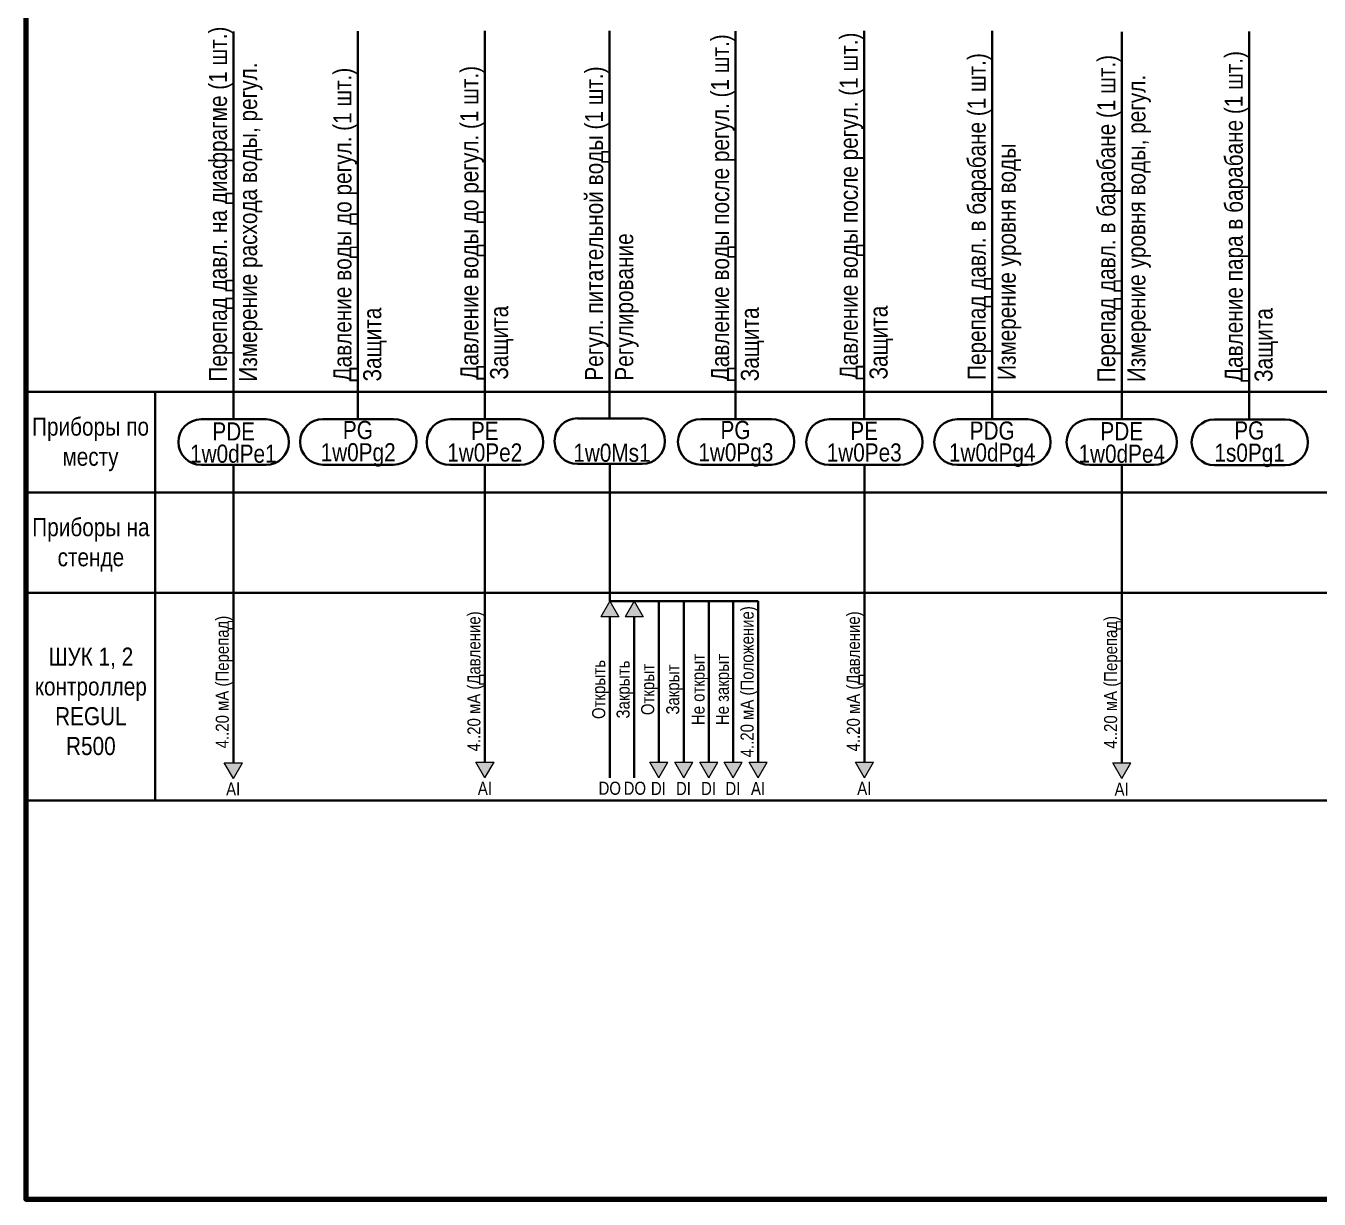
# Model space of a CAD drawing. Header units: millimetres. Extents: x -6000 to 26000, y -6000 to 26000.
# Drawn here: x 20 to 198.5, y -1227 to -1065.1 of the extents above; entities that cross this region are included whole.
import ezdxf

# ---------------------------------------------------------------- set-up
doc = ezdxf.new("R2010")
doc.units = ezdxf.units.MM
doc.header["$MEASUREMENT"] = 0
for name, color, linetype, lineweight in [('0_Ном._пера__246', 7, 'Continuous', 100), ('2D - Общий_Ном._пера__1', 7, 'Continuous', 15), ('2D - Общий_Ном._пера__21', 7, 'Continuous', 30), ('Аннотация - Текст_Ном._пера__1', 7, 'Continuous', 15)]:
    doc.layers.add(name, color=color, linetype=linetype, lineweight=lineweight)
doc.layers.add('2D - Общий', color=7, linetype='Continuous')
doc.styles.add('СГЕНЕРИР_СТИЛЬ_1', font='')
doc.styles.get('СГЕНЕРИР_СТИЛЬ_1').set_extended_font_data('Arial Narrow')

# ---------------------------------------------------------------- blocks, each defined once
blk = doc.blocks.new('Линия_49', base_point=(135.71, -1144.47))
at = {"layer": '2D - Общий', "linetype": 'Continuous', "lineweight": 0, "true_color": 0x000000}
blk.add_hatch(color=18, dxfattribs=at).paths.add_polyline_path([(135.71, -1168.86), (136.96, -1166.69), (134.46, -1166.69)])
at = {"layer": '2D - Общий_Ном._пера__1', "color": 7, "linetype": 'Continuous', "lineweight": 15}
for p, q in [((134.46, -1166.69), (136.96, -1166.69)), ((135.71, -1168.86), (134.46, -1166.69)), ((135.71, -1168.86), (136.96, -1166.69))]:
    blk.add_line(p, q, dxfattribs=at)
at = {"layer": '2D - Общий_Ном._пера__21', "color": 7, "linetype": 'Continuous', "lineweight": 30}
blk.add_line((135.71, -1144.47), (135.71, -1166.69), dxfattribs=at)
blk = doc.blocks.new('Линия_50', base_point=(83.35, -1144.47))
at = {"layer": '2D - Общий', "linetype": 'Continuous', "lineweight": 0, "true_color": 0x000000}
blk.add_hatch(color=18, dxfattribs=at).paths.add_polyline_path([(83.35, -1168.86), (84.6, -1166.69), (82.1, -1166.69)])
at = {"layer": '2D - Общий_Ном._пера__1', "color": 7, "linetype": 'Continuous', "lineweight": 15}
for p, q in [((82.1, -1166.69), (84.6, -1166.69)), ((83.35, -1168.86), (82.1, -1166.69)), ((83.35, -1168.86), (84.6, -1166.69))]:
    blk.add_line(p, q, dxfattribs=at)
at = {"layer": '2D - Общий_Ном._пера__21', "color": 7, "linetype": 'Continuous', "lineweight": 30}
blk.add_line((83.35, -1144.47), (83.35, -1166.69), dxfattribs=at)
blk = doc.blocks.new('Линия_51', base_point=(100.57, -1144.5))
at = {"layer": '2D - Общий', "linetype": 'Continuous', "lineweight": 0, "true_color": 0x000000}
blk.add_hatch(color=18, dxfattribs=at).paths.add_polyline_path([(100.57, -1144.5), (99.32, -1146.66), (101.82, -1146.66)])
at = {"layer": '2D - Общий_Ном._пера__1', "color": 7, "linetype": 'Continuous', "lineweight": 15}
for p, q in [((100.57, -1144.5), (99.32, -1146.66)), ((100.57, -1144.5), (101.82, -1146.66)), ((101.82, -1146.66), (99.32, -1146.66))]:
    blk.add_line(p, q, dxfattribs=at)
at = {"layer": '2D - Общий_Ном._пера__21', "color": 7, "linetype": 'Continuous', "lineweight": 30}
blk.add_line((100.57, -1146.66), (100.57, -1168.88), dxfattribs=at)
blk = doc.blocks.new('Линия_52', base_point=(103.95, -1144.5))
at = {"layer": '2D - Общий', "linetype": 'Continuous', "lineweight": 0, "true_color": 0x000000}
blk.add_hatch(color=18, dxfattribs=at).paths.add_polyline_path([(103.95, -1144.5), (102.7, -1146.66), (105.2, -1146.66)])
at = {"layer": '2D - Общий_Ном._пера__1', "color": 7, "linetype": 'Continuous', "lineweight": 15}
for p, q in [((103.95, -1144.5), (102.7, -1146.66)), ((103.95, -1144.5), (105.2, -1146.66)), ((105.2, -1146.66), (102.7, -1146.66))]:
    blk.add_line(p, q, dxfattribs=at)
at = {"layer": '2D - Общий_Ном._пера__21', "color": 7, "linetype": 'Continuous', "lineweight": 30}
blk.add_line((103.95, -1146.66), (103.95, -1168.88), dxfattribs=at)
blk = doc.blocks.new('Линия_53', base_point=(107.33, -1144.5))
at = {"layer": '2D - Общий', "linetype": 'Continuous', "lineweight": 0, "true_color": 0x000000}
blk.add_hatch(color=18, dxfattribs=at).paths.add_polyline_path([(107.33, -1168.88), (108.58, -1166.72), (106.08, -1166.72)])
at = {"layer": '2D - Общий_Ном._пера__1', "color": 7, "linetype": 'Continuous', "lineweight": 15}
for p, q in [((106.08, -1166.72), (108.58, -1166.72)), ((107.33, -1168.88), (106.08, -1166.72)), ((107.33, -1168.88), (108.58, -1166.72))]:
    blk.add_line(p, q, dxfattribs=at)
at = {"layer": '2D - Общий_Ном._пера__21', "color": 7, "linetype": 'Continuous', "lineweight": 30}
blk.add_line((107.33, -1144.5), (107.33, -1166.72), dxfattribs=at)
blk = doc.blocks.new('Линия_54', base_point=(110.79, -1144.5))
at = {"layer": '2D - Общий', "linetype": 'Continuous', "lineweight": 0, "true_color": 0x000000}
blk.add_hatch(color=18, dxfattribs=at).paths.add_polyline_path([(110.79, -1168.88), (112.04, -1166.72), (109.54, -1166.72)])
at = {"layer": '2D - Общий_Ном._пера__1', "color": 7, "linetype": 'Continuous', "lineweight": 15}
for p, q in [((109.54, -1166.72), (112.04, -1166.72)), ((110.79, -1168.88), (109.54, -1166.72)), ((110.79, -1168.88), (112.04, -1166.72))]:
    blk.add_line(p, q, dxfattribs=at)
at = {"layer": '2D - Общий_Ном._пера__21', "color": 7, "linetype": 'Continuous', "lineweight": 30}
blk.add_line((110.79, -1144.5), (110.79, -1166.72), dxfattribs=at)
blk = doc.blocks.new('Линия_55', base_point=(114.25, -1144.5))
at = {"layer": '2D - Общий', "linetype": 'Continuous', "lineweight": 0, "true_color": 0x000000}
blk.add_hatch(color=18, dxfattribs=at).paths.add_polyline_path([(114.25, -1168.88), (115.5, -1166.72), (113, -1166.72)])
at = {"layer": '2D - Общий_Ном._пера__1', "color": 7, "linetype": 'Continuous', "lineweight": 15}
for p, q in [((113, -1166.72), (115.5, -1166.72)), ((114.25, -1168.88), (113, -1166.72)), ((114.25, -1168.88), (115.5, -1166.72))]:
    blk.add_line(p, q, dxfattribs=at)
at = {"layer": '2D - Общий_Ном._пера__21', "color": 7, "linetype": 'Continuous', "lineweight": 30}
blk.add_line((114.25, -1144.5), (114.25, -1166.72), dxfattribs=at)
blk = doc.blocks.new('Линия_56', base_point=(117.61, -1144.5))
at = {"layer": '2D - Общий', "linetype": 'Continuous', "lineweight": 0, "true_color": 0x000000}
blk.add_hatch(color=18, dxfattribs=at).paths.add_polyline_path([(117.61, -1168.88), (118.86, -1166.72), (116.36, -1166.72)])
at = {"layer": '2D - Общий_Ном._пера__1', "color": 7, "linetype": 'Continuous', "lineweight": 15}
for p, q in [((116.36, -1166.72), (118.86, -1166.72)), ((117.61, -1168.88), (116.36, -1166.72)), ((117.61, -1168.88), (118.86, -1166.72))]:
    blk.add_line(p, q, dxfattribs=at)
at = {"layer": '2D - Общий_Ном._пера__21', "color": 7, "linetype": 'Continuous', "lineweight": 30}
blk.add_line((117.61, -1144.5), (117.61, -1166.72), dxfattribs=at)
blk = doc.blocks.new('Линия_57', base_point=(121.05, -1144.5))
at = {"layer": '2D - Общий', "linetype": 'Continuous', "lineweight": 0, "true_color": 0x000000}
blk.add_hatch(color=18, dxfattribs=at).paths.add_polyline_path([(121.05, -1168.88), (122.3, -1166.72), (119.8, -1166.72)])
at = {"layer": '2D - Общий_Ном._пера__1', "color": 7, "linetype": 'Continuous', "lineweight": 15}
for p, q in [((119.8, -1166.72), (122.3, -1166.72)), ((121.05, -1168.88), (119.8, -1166.72)), ((121.05, -1168.88), (122.3, -1166.72))]:
    blk.add_line(p, q, dxfattribs=at)
at = {"layer": '2D - Общий_Ном._пера__21', "color": 7, "linetype": 'Continuous', "lineweight": 30}
blk.add_line((121.05, -1144.5), (121.05, -1166.72), dxfattribs=at)
blk = doc.blocks.new('Линия_58', base_point=(48.63, -1144.57))
at = {"layer": '2D - Общий', "linetype": 'Continuous', "lineweight": 0, "true_color": 0x000000}
blk.add_hatch(color=18, dxfattribs=at).paths.add_polyline_path([(48.63, -1168.95), (49.88, -1166.79), (47.38, -1166.79)])
at = {"layer": '2D - Общий_Ном._пера__1', "color": 7, "linetype": 'Continuous', "lineweight": 15}
for p, q in [((47.38, -1166.79), (49.88, -1166.79)), ((48.63, -1168.95), (47.38, -1166.79)), ((48.63, -1168.95), (49.88, -1166.79))]:
    blk.add_line(p, q, dxfattribs=at)
at = {"layer": '2D - Общий_Ном._пера__21', "color": 7, "linetype": 'Continuous', "lineweight": 30}
blk.add_line((48.63, -1144.57), (48.63, -1166.79), dxfattribs=at)
blk = doc.blocks.new('Линия_59', base_point=(171.22, -1144.59))
at = {"layer": '2D - Общий', "linetype": 'Continuous', "lineweight": 0, "true_color": 0x000000}
blk.add_hatch(color=18, dxfattribs=at).paths.add_polyline_path([(171.22, -1168.98), (172.47, -1166.81), (169.97, -1166.81)])
at = {"layer": '2D - Общий_Ном._пера__1', "color": 7, "linetype": 'Continuous', "lineweight": 15}
for p, q in [((169.97, -1166.81), (172.47, -1166.81)), ((171.22, -1168.98), (169.97, -1166.81)), ((171.22, -1168.98), (172.47, -1166.81))]:
    blk.add_line(p, q, dxfattribs=at)
at = {"layer": '2D - Общий_Ном._пера__21', "color": 7, "linetype": 'Continuous', "lineweight": 30}
blk.add_line((171.22, -1144.59), (171.22, -1166.81), dxfattribs=at)

msp = doc.modelspace()

# ---------------------------------------------------------------- linework, layer by layer
at = {"layer": '0_Ном._пера__246', "color": 7, "linetype": 'Continuous', "lineweight": 100, "flags": 128}
msp.add_lwpolyline([(415, -1226.99), (415, -939.99), (20, -939.99), (20, -1226.99)], close=True, dxfattribs=at)
at = {"layer": '2D - Общий_Ном._пера__21', "color": 7, "linetype": 'Continuous', "lineweight": 30}
for p, q in [((48.63, -1119.41), (48.63, -1065.93)), ((65.81, -1119.39), (65.81, -1065.86)), ((83.32, -1119.41), (83.32, -1065.83)), ((100.53, -1119.29), (100.53, -1065.85)), ((117.92, -1119.39), (117.92, -1065.86)), ((135.68, -1119.41), (135.68, -1065.83)), ((153.34, -1119.41), (153.34, -1065.85)), ((171.22, -1119.41), (171.22, -1065.95)), ((188.81, -1119.44), (188.81, -1065.92)), ((20, -1115.62), (37.84, -1115.62)), ((37.84, -1115.62), (37.84, -1129.5)), ((37.84, -1115.62), (415, -1115.62)), ((44.2, -1119.41), (53.14, -1119.41)), ((61, -1119.39), (70.75, -1119.39)), ((78.48, -1119.41), (88.23, -1119.41)), ((96.1, -1119.29), (105.04, -1119.29)), ((113.12, -1119.39), (122.87, -1119.39)), ((130.83, -1119.41), (140.58, -1119.41)), ((148.49, -1119.41), (158.24, -1119.41)), ((166.75, -1119.41), (175.68, -1119.41)), ((184.01, -1119.44), (193.76, -1119.44)), ((44.2, -1125.71), (53.14, -1125.71)), ((48.63, -1125.71), (48.63, -1144.57)), ((61, -1125.68), (70.75, -1125.68)), ((78.48, -1125.71), (88.23, -1125.71)), ((83.35, -1125.71), (83.35, -1144.47)), ((96.1, -1125.58), (105.04, -1125.58)), ((100.57, -1125.58), (100.57, -1144.5)), ((113.12, -1125.68), (122.87, -1125.68)), ((130.83, -1125.71), (140.58, -1125.71)), ((135.71, -1125.71), (135.71, -1144.47)), ((148.49, -1125.71), (158.24, -1125.71)), ((166.75, -1125.71), (175.68, -1125.71)), ((171.22, -1125.71), (171.22, -1144.59)), ((184.01, -1125.74), (193.76, -1125.74)), ((37.84, -1129.5), (20, -1129.5)), ((20, -1129.5), (37.84, -1129.5)), ((37.84, -1129.5), (37.84, -1143.37)), ((37.84, -1129.5), (415, -1129.5)), ((20, -1143.37), (37.84, -1143.37)), ((37.84, -1143.37), (20, -1143.37)), ((37.84, -1143.37), (37.84, -1171.99)), ((37.84, -1143.37), (415, -1143.37)), ((100.57, -1144.5), (121.05, -1144.5)), ((37.84, -1171.99), (20, -1171.99)), ((37.84, -1171.99), (415, -1171.99))]:
    msp.add_line(p, q, dxfattribs=at)
for centre, start, end in [((44.2, -1122.56), 90, 270), ((53.14, -1122.56), 270, 90), ((61, -1122.53), 90, 270), ((70.75, -1122.53), 270, 90), ((78.48, -1122.56), 90, 270), ((88.23, -1122.56), 270, 90), ((96.1, -1122.43), 90, 270), ((105.04, -1122.43), 270, 90), ((113.12, -1122.53), 90, 270), ((122.87, -1122.53), 270, 90), ((130.83, -1122.56), 90, 270), ((140.58, -1122.56), 270, 90), ((148.49, -1122.56), 90, 270), ((158.24, -1122.56), 270, 90), ((166.75, -1122.56), 90, 270), ((175.68, -1122.56), 270, 90), ((184.01, -1122.59), 90, 270), ((193.76, -1122.59), 270, 90)]:
    msp.add_arc(centre, 3.15, start, end, dxfattribs=at)

# ---------------------------------------------------------------- block references
at = {"layer": '2D - Общий', "color": 7, "linetype": 'Continuous', "lineweight": 30}
for name, p in [('Линия_58', (48.63, -1144.57)), ('Линия_50', (83.35, -1144.47)), ('Линия_51', (100.57, -1144.5)), ('Линия_52', (103.95, -1144.5)), ('Линия_53', (107.33, -1144.5)), ('Линия_54', (110.79, -1144.5)), ('Линия_55', (114.25, -1144.5)), ('Линия_56', (117.61, -1144.5)), ('Линия_57', (121.05, -1144.5)), ('Линия_49', (135.71, -1144.47)), ('Линия_59', (171.22, -1144.59))]:
    msp.add_blockref(name, p, dxfattribs=at)

# ---------------------------------------------------------------- texts
at = {"layer": 'Аннотация - Текст_Ном._пера__1', "color": 7, "linetype": 'Continuous', "lineweight": 15, "attachment_point": 2, "rotation": 90, "style": 'СГЕНЕРИР_СТИЛЬ_1'}
for s, insert, char_height, line_spacing_factor in [('\\A1;{\\pqc;\\fArial Narrow|b0|i0|c204|p34;Перепад давл. на диафрагме (\\fArial Narrow|b0|i0|c204|p34;1 шт.\\fArial Narrow|b0|i0|c204|p34;)\\P\\pql;\\fArial Narrow|b0|i0|c204|p34;Измерение расхода воды, регул.}', (45.25, -1089.74), 2.5, 0.996562), ('\\A1;{\\pqc;\\fArial Narrow|b0|i0|c204|p34;Давление воды после регул. (\\fArial Narrow|b0|i0|c204|p34;1 шт.\\fArial Narrow|b0|i0|c204|p34;)\\P\\pql;\\fArial Narrow|b0|i0|c204|p34;Защита}', (114.54, -1090.24), 2.5, 0.986276), ('\\A1;{\\pqc;\\fArial Narrow|b0|i0|c204|p34;Давление воды после регул. (\\fArial Narrow|b0|i0|c204|p34;1 шт.\\fArial Narrow|b0|i0|c204|p34;)\\P\\pql;\\fArial Narrow|b0|i0|c204|p34;Защита}', (132.3, -1090), 2.5, 0.986276), ('\\A1;{\\pqc;\\fArial Narrow|b0|i0|c204|p34;Давление \\fArial Narrow|b0|i0|c204|p34;пара в барабане\\fArial Narrow|b0|i0|c204|p34; (\\fArial Narrow|b0|i0|c204|p34;1 шт.\\fArial Narrow|b0|i0|c204|p34;)\\P\\pql;\\fArial Narrow|b0|i0|c204|p34;Защита}', (185.42, -1091.44), 2.5, 0.986481), ('\\A1;{\\pqc;\\fArial Narrow|b0|i0|c204|p34;Перепад давл. в барабане (\\fArial Narrow|b0|i0|c204|p34;1 шт.\\fArial Narrow|b0|i0|c204|p34;)\\P\\pql;\\fArial Narrow|b0|i0|c204|p34;Измерение уровня воды}', (149.94, -1091.45), 2.49693, 0.996771), ('\\A1;{\\pqc;\\fArial Narrow|b0|i0|c204|p34;Перепад давл. в барабане (\\fArial Narrow|b0|i0|c204|p34;1 шт.\\fArial Narrow|b0|i0|c204|p34;)\\P\\pql;\\fArial Narrow|b0|i0|c204|p34;Измерение уровня воды\\fArial Narrow|b0|i0|c204|p34;, регул.}', (167.83, -1091.73), 2.5, 0.996771), ('\\A1;{\\pqc;\\fArial Narrow|b0|i0|c204|p34;Давление воды до регул. (\\fArial Narrow|b0|i0|c204|p34;1 шт.\\fArial Narrow|b0|i0|c204|p34;)\\P\\pql;\\fArial Narrow|b0|i0|c204|p34;З\\fArial Narrow|b0|i0|c204|p34;ащита}', (62.43, -1092.56), 2.5, 0.986276), ('\\A1;{\\pqc;\\fArial Narrow|b0|i0|c204|p34;Давление воды до регул. (\\fArial Narrow|b0|i0|c204|p34;1 шт.\\fArial Narrow|b0|i0|c204|p34;)\\P\\pql;\\fArial Narrow|b0|i0|c204|p34;З\\fArial Narrow|b0|i0|c204|p34;ащита}', (79.94, -1092.31), 2.5, 0.986276), ('\\A1;{\\pqc;\\fArial Narrow|b0|i0|c204|p34;Регул. питательной воды (\\fArial Narrow|b0|i0|c204|p34;1 шт.\\fArial Narrow|b0|i0|c204|p34;)\\P\\pql;\\fArial Narrow|b0|i0|c204|p34;Регулирование}', (97.15, -1092.41), 2.5, 0.996562)]:
    msp.add_mtext(s, dxfattribs=dict(at, insert=insert, char_height=char_height, line_spacing_factor=line_spacing_factor))
at = {"layer": 'Аннотация - Текст_Ном._пера__1', "color": 7, "linetype": 'Continuous', "lineweight": 15, "char_height": 2.5, "attachment_point": 2, "style": 'СГЕНЕРИР_СТИЛЬ_1'}
for s, insert, line_spacing_factor in [('\\A1;{\\pqc;\\fArial Narrow|b0|i0|c204|p34;Приборы по\\P\\pqc;\\fArial Narrow|b0|i0|c204|p34;месту}', (28.92, -1119.17), 0.996771), ('\\A1;{\\pqc;\\fArial Narrow|b0|i0|c204|p34;ШУК 1, 2\\P\\pqc;\\fArial Narrow|b0|i0|c204|p34;контроллер\\P\\pqc;\\fArial Narrow|b0|i0|c204|p34;REGUL\\P\\pqc;\\fArial Narrow|b0|i0|c204|p34;R\\fArial Narrow|b0|i0|c204|p34;5\\fArial Narrow|b0|i0|c204|p34;00}', (28.97, -1150.9), 0.986254)]:
    msp.add_mtext(s, dxfattribs=dict(at, insert=insert, line_spacing_factor=line_spacing_factor))
at = {"layer": 'Аннотация - Текст_Ном._пера__1', "color": 7, "linetype": 'Continuous', "lineweight": 15, "attachment_point": 2, "style": 'СГЕНЕРИР_СТИЛЬ_1'}
for s, insert, char_height in [('\\A1;{\\pqc;\\fArial Narrow|b0|i0|c204|p34;PD\\fArial Narrow|b0|i0|c204|p34;E}', (48.68, -1119.84), 2.5), ('\\A1;{\\pqc;\\fArial Narrow|b0|i0|c204|p34;P\\fArial Narrow|b0|i0|c204|p34;G}', (65.81, -1119.64), 2.5), ('\\A1;{\\pqc;\\fArial Narrow|b0|i0|c204|p34;P\\fArial Narrow|b0|i0|c204|p34;E}', (83.32, -1119.76), 2.5), ('\\A1;{\\pqc;\\fArial Narrow|b0|i0|c204|p34;P\\fArial Narrow|b0|i0|c204|p34;G}', (117.92, -1119.64), 2.5), ('\\A1;{\\pqc;\\fArial Narrow|b0|i0|c204|p34;P\\fArial Narrow|b0|i0|c204|p34;E}', (135.68, -1119.76), 2.5), ('\\A1;{\\pqc;\\fArial Narrow|b0|i0|c204|p34;P\\fArial Narrow|b0|i0|c204|p34;DG}', (153.34, -1119.72), 2.5), ('\\A1;{\\pqc;\\fArial Narrow|b0|i0|c204|p34;PD\\fArial Narrow|b0|i0|c204|p34;E}', (171.22, -1119.81), 2.5), ('\\A1;{\\pqc;\\fArial Narrow|b0|i0|c204|p34;P\\fArial Narrow|b0|i0|c204|p34;G}', (188.81, -1119.7), 2.5), ('\\A1;{\\pqc;\\fArial Narrow|b0|i0|c204|p34;1\\fArial Narrow|b0|i0|c204|p34;w\\fArial Narrow|b0|i0|c204|p34;0\\fArial Narrow|b0|i0|c204|p34;dPe\\fArial Narrow|b0|i0|c204|p34;1}', (48.63, -1122.91), 2.5), ('\\A1;{\\pqc;\\fArial Narrow|b0|i0|c204|p34;1w0Pg2}', (65.85, -1122.71), 2.5), ('\\A1;{\\pqc;\\fArial Narrow|b0|i0|c204|p34;1w0Pe2}', (83.32, -1122.74), 2.5), ('\\A1;{\\pqc;\\fArial Narrow|b0|i0|c204|p34;1w0Ms1}', (100.87, -1122.78), 2.5), ('\\A1;{\\pqc;\\fArial Narrow|b0|i0|c204|p34;1w0Pg\\fArial Narrow|b0|i0|c204|p34;3}', (117.97, -1122.71), 2.5), ('\\A1;{\\pqc;\\fArial Narrow|b0|i0|c204|p34;1w0Pe3}', (135.68, -1122.74), 2.5), ('\\A1;{\\pqc;\\fArial Narrow|b0|i0|c204|p34;1w0dPg\\fArial Narrow|b0|i0|c204|p34;4}', (153.34, -1122.74), 2.5), ('\\A1;{\\pqc;\\fArial Narrow|b0|i0|c204|p34;1w0dPe4}', (171.22, -1122.91), 2.5), ('\\A1;{\\pqc;\\fArial Narrow|b0|i0|c204|p34;1\\fArial Narrow|b0|i0|c204|p34;s\\fArial Narrow|b0|i0|c204|p34;0P\\fArial Narrow|b0|i0|c204|p34;g\\fArial Narrow|b0|i0|c204|p34;1}', (188.86, -1122.77), 2.5), ('\\A1;{\\pqc;\\fArial Narrow|b0|i0|c204|p34;AI}', (48.61, -1169.51), 1.8), ('\\A1;{\\pqc;\\fArial Narrow|b0|i0|c204|p34;AI}', (83.34, -1169.42), 1.8), ('\\A1;{\\pqc;\\fArial Narrow|b0|i0|c204|p34;DO}', (100.57, -1169.41), 1.8), ('\\A1;{\\pqc;\\fArial Narrow|b0|i0|c204|p34;D\\fArial Narrow|b0|i0|c204|p34;O}', (104.03, -1169.41), 1.8), ('\\A1;{\\pqc;\\fArial Narrow|b0|i0|c204|p34;DI}', (107.28, -1169.44), 1.8), ('\\A1;{\\pqc;\\fArial Narrow|b0|i0|c204|p34;DI}', (110.74, -1169.44), 1.8), ('\\A1;{\\pqc;\\fArial Narrow|b0|i0|c204|p34;DI}', (114.2, -1169.44), 1.8), ('\\A1;{\\pqc;\\fArial Narrow|b0|i0|c204|p34;DI}', (117.56, -1169.44), 1.8), ('\\A1;{\\pqc;\\fArial Narrow|b0|i0|c204|p34;AI}', (121.03, -1169.44), 1.8), ('\\A1;{\\pqc;\\fArial Narrow|b0|i0|c204|p34;AI}', (135.69, -1169.42), 1.8), ('\\A1;{\\pqc;\\fArial Narrow|b0|i0|c204|p34;AI}', (171.2, -1169.54), 1.8)]:
    msp.add_mtext(s, dxfattribs=dict(at, insert=insert, char_height=char_height))
at = {"layer": 'Аннотация - Текст_Ном._пера__1', "color": 7, "linetype": 'Continuous', "lineweight": 15, "insert": (28.97, -1133.04), "char_height": 2.5, "width": 16.3851, "attachment_point": 2, "line_spacing_factor": 0.996256, "style": 'СГЕНЕРИР_СТИЛЬ_1'}
msp.add_mtext('\\A1;{\\pqc;\\fArial Narrow|b0|i0|c204|p34;Приборы \\fArial Narrow|b0|i0|c204|p34;на стенде}', dxfattribs=at)
at = {"layer": 'Аннотация - Текст_Ном._пера__1', "color": 7, "linetype": 'Continuous', "lineweight": 15, "char_height": 1.8, "attachment_point": 2, "rotation": 90, "style": 'СГЕНЕРИР_СТИЛЬ_1'}
for s, insert in [('\\A1;{\\pqc;\\fArial Narrow|b0|i0|c204|p34;4..20 мА\\fArial Narrow|b0|i0|c204|p34; (Положение)}', (118.62, -1155.62)), ('\\A1;{\\pqc;\\fArial Narrow|b0|i0|c204|p34;4..20 мА\\fArial Narrow|b0|i0|c204|p34; (Перепад)}', (46.2, -1155.66)), ('\\A1;{\\pqc;\\fArial Narrow|b0|i0|c204|p34;4..20 мА\\fArial Narrow|b0|i0|c204|p34; (Давление)}', (80.92, -1155.57)), ('\\A1;{\\pqc;\\fArial Narrow|b0|i0|c204|p34;4..20 мА\\fArial Narrow|b0|i0|c204|p34; (Давление)}', (133.28, -1155.57)), ('\\A1;{\\pqc;\\fArial Narrow|b0|i0|c204|p34;4..20 мА\\fArial Narrow|b0|i0|c204|p34; (Перепад)}', (168.78, -1155.69)), ('\\A1;{\\pqc;\\fArial Narrow|b0|i0|c204|p34;Открыть}', (98.14, -1156.69)), ('\\A1;{\\pqc;\\fArial Narrow|b0|i0|c204|p34;Закрыть}', (101.51, -1156.69)), ('\\A1;{\\pqc;\\fArial Narrow|b0|i0|c204|p34;Не о\\fArial Narrow|b0|i0|c204|p34;ткрыт}', (111.85, -1156.69)), ('\\A1;{\\pqc;\\fArial Narrow|b0|i0|c204|p34;Не закрыт}', (115.21, -1156.69)), ('\\A1;{\\pqc;\\fArial Narrow|b0|i0|c204|p34;Открыт}', (104.9, -1156.69)), ('\\A1;{\\pqc;\\fArial Narrow|b0|i0|c204|p34;Закрыт}', (108.36, -1156.69))]:
    msp.add_mtext(s, dxfattribs=dict(at, insert=insert))

doc.saveas('drawing.dxf')
